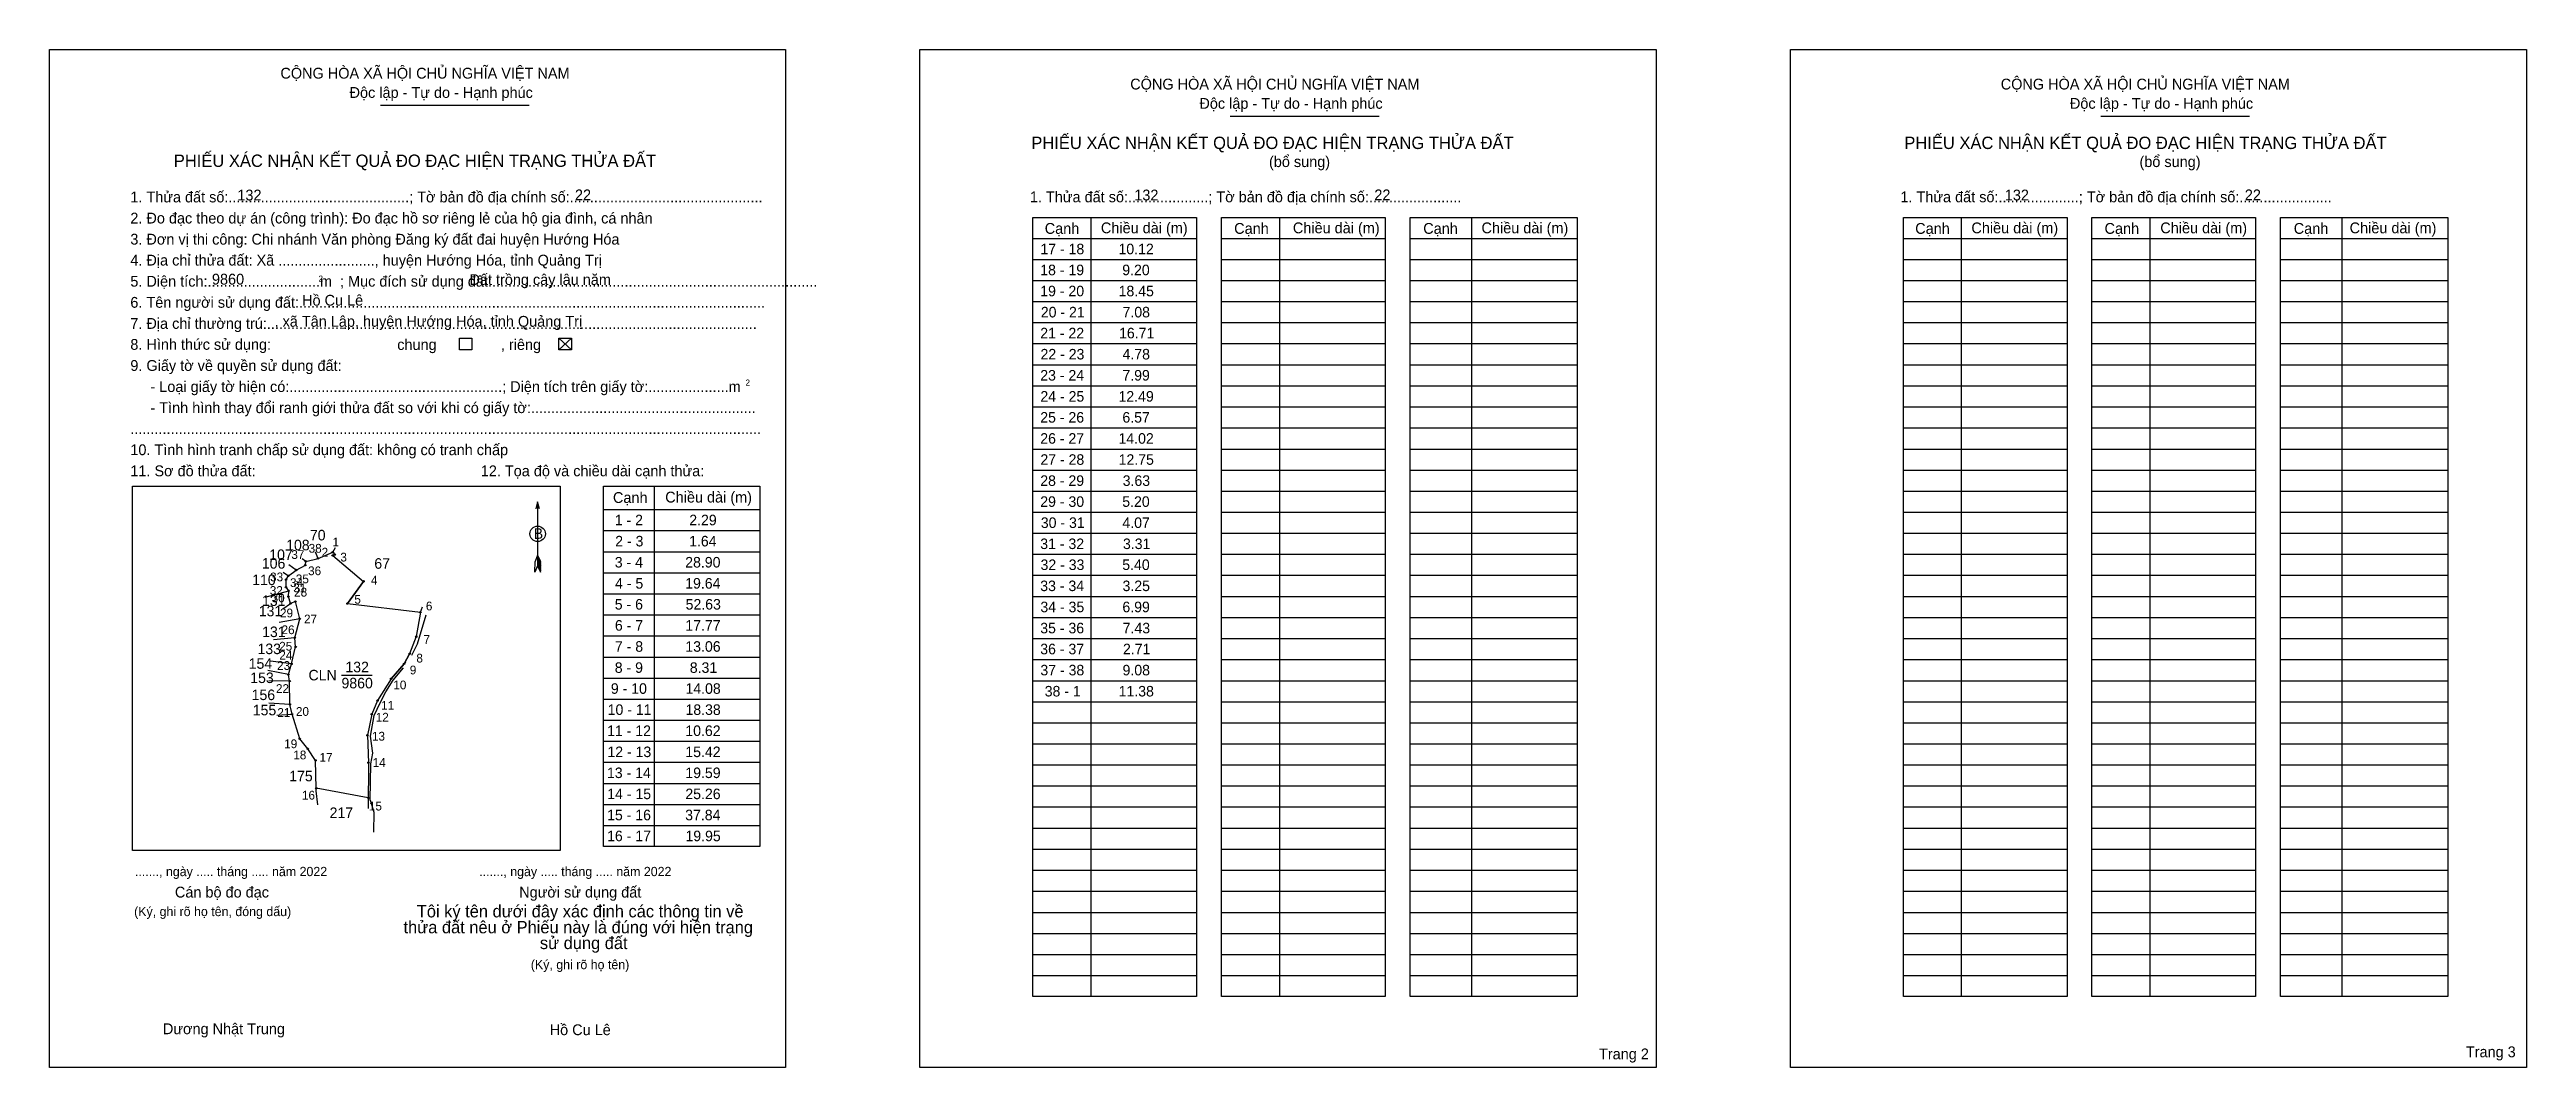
# Model space of a CAD drawing. Extents: x 548747 to 550519, y 1835516 to 1836245.
import ezdxf

# ---------------------------------------------------------------- set-up
doc = ezdxf.new("R2010")
doc.units = 0
for name, color, linetype in [('Level 1', 7, 'Continuous'), ('Level 10', 7, 'Continuous'), ('Level 11', 7, 'Continuous'), ('Level 13', 7, 'Continuous'), ('Level 2', 7, 'Continuous'), ('Level 25', 7, 'Continuous'), ('Level 27', 7, 'Continuous'), ('Level 36', 7, 'Continuous'), ('Level 48', 7, 'Continuous'), ('Level 50', 7, 'Continuous'), ('Level 52', 7, 'Continuous'), ('Level 55', 7, 'Continuous'), ('Level 6', 7, 'Continuous'), ('Level 9', 7, 'Continuous')]:
    doc.layers.add(name, color=color, linetype=linetype)

msp = doc.modelspace()

# ---------------------------------------------------------------- linework, layer by layer
at = {"layer": 'Level 1'}
for p, q in [((548746.7, 1836244.6), (548746.7, 1836244.6)), ((549369.6, 1836244.6), (549369.6, 1836244.6)), ((548983.5, 1836204.7), (549090, 1836204.7)), ((549591.7, 1836196.9), (549698.2, 1836196.9)), ((550214.7, 1836196.9), (550321.2, 1836196.9)), ((549492, 1836124.5), (549492, 1835566.8)), ((549626.9, 1836124.5), (549626.9, 1835566.8)), ((549764.4, 1836124.5), (549764.4, 1835566.8)), ((550114.9, 1836124.5), (550114.9, 1835566.8)), ((550249.9, 1836124.5), (550249.9, 1835566.8)), ((550387.3, 1836124.5), (550387.3, 1835566.8)), ((549450.5, 1836109.4), (549567.6, 1836109.4)), ((549585.4, 1836109.4), (549702.5, 1836109.4)), ((549720.4, 1836109.4), (549840, 1836109.4)), ((550073.5, 1836109.4), (550190.6, 1836109.4)), ((550208.4, 1836109.4), (550325.5, 1836109.4)), ((550343.4, 1836109.4), (550463, 1836109.4)), ((549450.5, 1836094.4), (549567.6, 1836094.4)), ((549585.4, 1836094.4), (549702.5, 1836094.4)), ((549720.4, 1836094.4), (549840, 1836094.4)), ((550073.5, 1836094.4), (550190.6, 1836094.4)), ((550208.4, 1836094.4), (550325.5, 1836094.4)), ((550343.4, 1836094.4), (550463, 1836094.4)), ((549450.5, 1836079.3), (549567.6, 1836079.3)), ((549450.5, 1836064.2), (549567.6, 1836064.2)), ((549585.4, 1836079.3), (549702.5, 1836079.3)), ((549585.4, 1836064.2), (549702.5, 1836064.2)), ((549720.4, 1836079.3), (549840, 1836079.3)), ((549720.4, 1836064.2), (549840, 1836064.2)), ((550073.5, 1836079.3), (550190.6, 1836079.3)), ((550073.5, 1836064.2), (550190.6, 1836064.2)), ((550208.4, 1836079.3), (550325.5, 1836079.3)), ((550208.4, 1836064.2), (550325.5, 1836064.2)), ((550343.4, 1836079.3), (550463, 1836079.3)), ((550343.4, 1836064.2), (550463, 1836064.2)), ((549450.5, 1836049.2), (549567.6, 1836049.2)), ((549585.4, 1836049.2), (549702.5, 1836049.2)), ((549720.4, 1836049.2), (549840, 1836049.2)), ((550073.5, 1836049.2), (550190.6, 1836049.2)), ((550208.4, 1836049.2), (550325.5, 1836049.2)), ((550343.4, 1836049.2), (550463, 1836049.2)), ((549111.1, 1836038), (549120.2, 1836029.6)), ((549111.1, 1836029.6), (549120.2, 1836038)), ((549450.5, 1836034.1), (549567.6, 1836034.1)), ((549585.4, 1836034.1), (549702.5, 1836034.1)), ((549720.4, 1836034.1), (549840, 1836034.1)), ((550073.5, 1836034.1), (550190.6, 1836034.1)), ((550208.4, 1836034.1), (550325.5, 1836034.1)), ((550343.4, 1836034.1), (550463, 1836034.1)), ((549450.5, 1836019), (549567.6, 1836019)), ((549585.4, 1836019), (549702.5, 1836019)), ((549720.4, 1836019), (549840, 1836019)), ((550073.5, 1836019), (550190.6, 1836019)), ((550208.4, 1836019), (550325.5, 1836019)), ((550343.4, 1836019), (550463, 1836019)), ((549450.5, 1836003.9), (549567.6, 1836003.9)), ((549585.4, 1836003.9), (549702.5, 1836003.9)), ((549720.4, 1836003.9), (549840, 1836003.9)), ((550073.5, 1836003.9), (550190.6, 1836003.9)), ((550208.4, 1836003.9), (550325.5, 1836003.9)), ((550343.4, 1836003.9), (550463, 1836003.9)), ((549450.5, 1835988.9), (549567.6, 1835988.9)), ((549585.4, 1835988.9), (549702.5, 1835988.9)), ((549720.4, 1835988.9), (549840, 1835988.9)), ((550073.5, 1835988.9), (550190.6, 1835988.9)), ((550208.4, 1835988.9), (550325.5, 1835988.9)), ((550343.4, 1835988.9), (550463, 1835988.9)), ((549450.5, 1835973.8), (549567.6, 1835973.8)), ((549450.5, 1835958.7), (549567.6, 1835958.7)), ((549585.4, 1835973.8), (549702.5, 1835973.8)), ((549585.4, 1835958.7), (549702.5, 1835958.7)), ((549720.4, 1835973.8), (549840, 1835973.8)), ((549720.4, 1835958.7), (549840, 1835958.7)), ((550073.5, 1835973.8), (550190.6, 1835973.8)), ((550073.5, 1835958.7), (550190.6, 1835958.7)), ((550208.4, 1835973.8), (550325.5, 1835973.8)), ((550208.4, 1835958.7), (550325.5, 1835958.7)), ((550343.4, 1835973.8), (550463, 1835973.8)), ((550343.4, 1835958.7), (550463, 1835958.7)), ((549450.5, 1835943.6), (549567.6, 1835943.6)), ((549585.4, 1835943.6), (549702.5, 1835943.6)), ((549720.4, 1835943.6), (549840, 1835943.6)), ((550073.5, 1835943.6), (550190.6, 1835943.6)), ((550208.4, 1835943.6), (550325.5, 1835943.6)), ((550343.4, 1835943.6), (550463, 1835943.6)), ((548806, 1835932.1), (548806, 1835932.1)), ((549179.3, 1835932.2), (549179.3, 1835674.2)), ((549450.5, 1835928.6), (549567.6, 1835928.6)), ((549585.4, 1835928.6), (549702.5, 1835928.6)), ((549720.4, 1835928.6), (549840, 1835928.6)), ((550073.5, 1835928.6), (550190.6, 1835928.6)), ((550208.4, 1835928.6), (550325.5, 1835928.6)), ((550343.4, 1835928.6), (550463, 1835928.6)), ((549096, 1835920.8), (549096, 1835875.2)), ((549143.1, 1835915.4), (549254.9, 1835915.4)), ((549450.5, 1835913.5), (549567.6, 1835913.5)), ((549585.4, 1835913.5), (549702.5, 1835913.5)), ((549720.4, 1835913.5), (549840, 1835913.5)), ((550073.5, 1835913.5), (550190.6, 1835913.5)), ((550208.4, 1835913.5), (550325.5, 1835913.5)), ((550343.4, 1835913.5), (550463, 1835913.5)), ((549143.1, 1835900.3), (549254.9, 1835900.3)), ((549450.5, 1835898.4), (549567.6, 1835898.4)), ((549585.4, 1835898.4), (549702.5, 1835898.4)), ((549720.4, 1835898.4), (549840, 1835898.4)), ((550073.5, 1835898.4), (550190.6, 1835898.4)), ((550208.4, 1835898.4), (550325.5, 1835898.4)), ((550343.4, 1835898.4), (550463, 1835898.4)), ((549094, 1835870.6), (549094.1, 1835878.1)), ((549096, 1835875.2), (549094, 1835870.6)), ((549096, 1835882.8), (549094.1, 1835878.1)), ((549096, 1835882.8), (549098, 1835878.1)), ((549096, 1835882.1), (549098, 1835877.5)), ((549096, 1835881.5), (549098, 1835876.8)), ((549096, 1835880.8), (549098, 1835876.1)), ((549096, 1835880.1), (549098, 1835875.4)), ((549096, 1835879.5), (549098, 1835874.8)), ((549096, 1835878.8), (549098, 1835874.1)), ((549096, 1835878.2), (549098, 1835873.4)), ((549096, 1835877.5), (549098, 1835872.7)), ((549096, 1835876.9), (549098, 1835872.1)), ((549096, 1835876.2), (549098, 1835871.4)), ((549096, 1835875.2), (549098, 1835870.6)), ((549098, 1835870.6), (549098, 1835878.1)), ((549143.1, 1835885.2), (549254.9, 1835885.2)), ((549143.1, 1835870.1), (549254.9, 1835870.1)), ((549450.5, 1835883.4), (549567.6, 1835883.4)), ((549585.4, 1835883.4), (549702.5, 1835883.4)), ((549720.4, 1835883.4), (549840, 1835883.4)), ((550073.5, 1835883.4), (550190.6, 1835883.4)), ((550208.4, 1835883.4), (550325.5, 1835883.4)), ((550343.4, 1835883.4), (550463, 1835883.4)), ((549143.1, 1835855.1), (549254.9, 1835855.1)), ((549450.5, 1835868.3), (549567.6, 1835868.3)), ((549450.5, 1835853.2), (549567.6, 1835853.2)), ((549585.4, 1835868.3), (549702.5, 1835868.3)), ((549585.4, 1835853.2), (549702.5, 1835853.2)), ((549720.4, 1835868.3), (549840, 1835868.3)), ((549720.4, 1835853.2), (549840, 1835853.2)), ((550073.5, 1835868.3), (550190.6, 1835868.3)), ((550073.5, 1835853.2), (550190.6, 1835853.2)), ((550208.4, 1835868.3), (550325.5, 1835868.3)), ((550208.4, 1835853.2), (550325.5, 1835853.2)), ((550343.4, 1835868.3), (550463, 1835868.3)), ((550343.4, 1835853.2), (550463, 1835853.2)), ((549143.1, 1835840), (549254.9, 1835840)), ((549450.5, 1835838.1), (549567.6, 1835838.1)), ((549585.4, 1835838.1), (549702.5, 1835838.1)), ((549720.4, 1835838.1), (549840, 1835838.1)), ((550073.5, 1835838.1), (550190.6, 1835838.1)), ((550208.4, 1835838.1), (550325.5, 1835838.1)), ((550343.4, 1835838.1), (550463, 1835838.1)), ((549143.1, 1835824.9), (549254.9, 1835824.9)), ((549450.5, 1835823.1), (549567.6, 1835823.1)), ((549585.4, 1835823.1), (549702.5, 1835823.1)), ((549720.4, 1835823.1), (549840, 1835823.1)), ((550073.5, 1835823.1), (550190.6, 1835823.1)), ((550208.4, 1835823.1), (550325.5, 1835823.1)), ((550343.4, 1835823.1), (550463, 1835823.1)), ((549143.1, 1835809.8), (549254.9, 1835809.8)), ((549450.5, 1835808), (549567.6, 1835808)), ((549585.4, 1835808), (549702.5, 1835808)), ((549720.4, 1835808), (549840, 1835808)), ((550073.5, 1835808), (550190.6, 1835808)), ((550208.4, 1835808), (550325.5, 1835808)), ((550343.4, 1835808), (550463, 1835808)), ((549143.1, 1835794.8), (549254.9, 1835794.8)), ((549450.5, 1835792.9), (549567.6, 1835792.9)), ((549585.4, 1835792.9), (549702.5, 1835792.9)), ((549720.4, 1835792.9), (549840, 1835792.9)), ((550073.5, 1835792.9), (550190.6, 1835792.9)), ((550208.4, 1835792.9), (550325.5, 1835792.9)), ((550343.4, 1835792.9), (550463, 1835792.9)), ((549143.1, 1835779.7), (549254.9, 1835779.7)), ((549143.1, 1835764.6), (549254.9, 1835764.6)), ((549450.5, 1835777.8), (549567.6, 1835777.8)), ((549450.5, 1835762.8), (549567.6, 1835762.8)), ((549585.4, 1835777.8), (549702.5, 1835777.8)), ((549585.4, 1835762.8), (549702.5, 1835762.8)), ((549720.4, 1835777.8), (549840, 1835777.8)), ((549720.4, 1835762.8), (549840, 1835762.8)), ((550073.5, 1835777.8), (550190.6, 1835777.8)), ((550073.5, 1835762.8), (550190.6, 1835762.8)), ((550208.4, 1835777.8), (550325.5, 1835777.8)), ((550208.4, 1835762.8), (550325.5, 1835762.8)), ((550343.4, 1835777.8), (550463, 1835777.8)), ((550343.4, 1835762.8), (550463, 1835762.8)), ((549143.1, 1835749.6), (549254.9, 1835749.6)), ((549450.5, 1835747.7), (549567.6, 1835747.7)), ((549585.4, 1835747.7), (549702.5, 1835747.7)), ((549720.4, 1835747.7), (549840, 1835747.7)), ((550073.5, 1835747.7), (550190.6, 1835747.7)), ((550208.4, 1835747.7), (550325.5, 1835747.7)), ((550343.4, 1835747.7), (550463, 1835747.7)), ((549143.1, 1835734.5), (549254.9, 1835734.5)), ((549450.5, 1835732.6), (549567.6, 1835732.6)), ((549585.4, 1835732.6), (549702.5, 1835732.6)), ((549720.4, 1835732.6), (549840, 1835732.6)), ((550073.5, 1835732.6), (550190.6, 1835732.6)), ((550208.4, 1835732.6), (550325.5, 1835732.6)), ((550343.4, 1835732.6), (550463, 1835732.6)), ((549143.1, 1835719.4), (549254.9, 1835719.4)), ((549450.5, 1835717.6), (549567.6, 1835717.6)), ((549585.4, 1835717.6), (549702.5, 1835717.6)), ((549720.4, 1835717.6), (549840, 1835717.6)), ((550073.5, 1835717.6), (550190.6, 1835717.6)), ((550208.4, 1835717.6), (550325.5, 1835717.6)), ((550343.4, 1835717.6), (550463, 1835717.6)), ((549143.1, 1835704.3), (549254.9, 1835704.3)), ((549450.5, 1835702.5), (549567.6, 1835702.5)), ((549585.4, 1835702.5), (549702.5, 1835702.5)), ((549720.4, 1835702.5), (549840, 1835702.5)), ((550073.5, 1835702.5), (550190.6, 1835702.5)), ((550208.4, 1835702.5), (550325.5, 1835702.5)), ((550343.4, 1835702.5), (550463, 1835702.5)), ((549143.1, 1835689.3), (549254.9, 1835689.3)), ((549450.5, 1835687.4), (549567.6, 1835687.4)), ((549585.4, 1835687.4), (549702.5, 1835687.4)), ((549720.4, 1835687.4), (549840, 1835687.4)), ((550073.5, 1835687.4), (550190.6, 1835687.4)), ((550208.4, 1835687.4), (550325.5, 1835687.4)), ((550343.4, 1835687.4), (550463, 1835687.4)), ((549112.1, 1835671.3), (549112.1, 1835671.3)), ((549450.5, 1835672.3), (549567.6, 1835672.3)), ((549450.5, 1835657.3), (549567.6, 1835657.3)), ((549585.4, 1835672.3), (549702.5, 1835672.3)), ((549585.4, 1835657.3), (549702.5, 1835657.3)), ((549720.4, 1835672.3), (549840, 1835672.3)), ((549720.4, 1835657.3), (549840, 1835657.3)), ((550073.5, 1835672.3), (550190.6, 1835672.3)), ((550073.5, 1835657.3), (550190.6, 1835657.3)), ((550208.4, 1835672.3), (550325.5, 1835672.3)), ((550208.4, 1835657.3), (550325.5, 1835657.3)), ((550343.4, 1835672.3), (550463, 1835672.3)), ((550343.4, 1835657.3), (550463, 1835657.3)), ((549450.5, 1835642.2), (549567.6, 1835642.2)), ((549585.4, 1835642.2), (549702.5, 1835642.2)), ((549720.4, 1835642.2), (549840, 1835642.2)), ((550073.5, 1835642.2), (550190.6, 1835642.2)), ((550208.4, 1835642.2), (550325.5, 1835642.2)), ((550343.4, 1835642.2), (550463, 1835642.2)), ((549450.5, 1835627.1), (549567.6, 1835627.1)), ((549585.4, 1835627.1), (549702.5, 1835627.1)), ((549720.4, 1835627.1), (549840, 1835627.1)), ((550073.5, 1835627.1), (550190.6, 1835627.1)), ((550208.4, 1835627.1), (550325.5, 1835627.1)), ((550343.4, 1835627.1), (550463, 1835627.1)), ((549450.5, 1835612), (549567.6, 1835612)), ((549585.4, 1835612), (549702.5, 1835612)), ((549720.4, 1835612), (549840, 1835612)), ((550073.5, 1835612), (550190.6, 1835612)), ((550208.4, 1835612), (550325.5, 1835612)), ((550343.4, 1835612), (550463, 1835612)), ((549450.5, 1835597), (549567.6, 1835597)), ((549585.4, 1835597), (549702.5, 1835597)), ((549720.4, 1835597), (549840, 1835597)), ((550073.5, 1835597), (550190.6, 1835597)), ((550208.4, 1835597), (550325.5, 1835597)), ((550343.4, 1835597), (550463, 1835597)), ((549450.5, 1835581.9), (549567.6, 1835581.9)), ((549585.4, 1835581.9), (549702.5, 1835581.9)), ((549720.4, 1835581.9), (549840, 1835581.9)), ((550073.5, 1835581.9), (550190.6, 1835581.9)), ((550208.4, 1835581.9), (550325.5, 1835581.9)), ((550343.4, 1835581.9), (550463, 1835581.9)), ((549273.4, 1835516.1), (549273.4, 1835516.1)), ((549896.4, 1835516.1), (549896.4, 1835516.1))]:
    msp.add_line(p, q, dxfattribs=at)
for points in [[(549450.5, 1836124.5), (549567.6, 1836124.5), (549567.6, 1835566.8), (549450.5, 1835566.8)], [(549585.4, 1836124.5), (549702.5, 1836124.5), (549702.5, 1835566.8), (549585.4, 1835566.8)], [(549720.4, 1836124.5), (549840, 1836124.5), (549840, 1835566.8), (549720.4, 1835566.8)], [(550073.5, 1836124.5), (550190.6, 1836124.5), (550190.6, 1835566.8), (550073.5, 1835566.8)], [(550208.4, 1836124.5), (550325.5, 1836124.5), (550325.5, 1835566.8), (550208.4, 1835566.8)], [(550343.4, 1836124.5), (550463, 1836124.5), (550463, 1835566.8), (550343.4, 1835566.8)], [(548806, 1835932.1), (549112.1, 1835932.1), (549112.1, 1835671.3), (548806, 1835671.3)], [(549143.1, 1835932.2), (549254.9, 1835932.2), (549254.9, 1835674.2), (549143.1, 1835674.2)]]:
    msp.add_lwpolyline(points, close=True, dxfattribs=at)
msp.add_lwpolyline([(549097.3, 1835916), (549096, 1835920.8), (549094.7, 1835916)], dxfattribs=at)
msp.add_circle((549096, 1835898), 5.56, dxfattribs=at)
at = {"layer": 'Level 10'}
for p, q in [((548917.6, 1835868), (548923.2, 1835872.1)), ((548923.2, 1835872.1), (548929.8, 1835875.6)), ((548929.8, 1835875.6), (548930, 1835878.3)), ((548930, 1835878.3), (548938.8, 1835880.4)), ((548938.8, 1835880.4), (548949.3, 1835884.8)), ((548949.3, 1835884.8), (548950.8, 1835883.1)), ((548950.8, 1835883.1), (548949.3, 1835882.5)), ((548949.3, 1835882.5), (548971.4, 1835864)), ((548915.9, 1835859.8), (548916, 1835865.2)), ((548917.9, 1835857.2), (548915.9, 1835859.8)), ((548916, 1835865.2), (548917.6, 1835868)), ((548917.6, 1835853.1), (548917.9, 1835857.2)), ((548919.2, 1835848.2), (548917.6, 1835853.1)), ((548971.4, 1835864), (548959.9, 1835848.1)), ((548922.6, 1835849.5), (548919.2, 1835848.2)), ((548922.1, 1835823.6), (548925.7, 1835837.2)), ((548925.7, 1835837.2), (548922.6, 1835849.5)), ((548959.9, 1835848.1), (549012.1, 1835841.9)), ((549012.1, 1835841.9), (549009.1, 1835824.4)), ((548919.9, 1835804.9), (548922.8, 1835817.1)), ((548922.8, 1835817.1), (548922.1, 1835823.6)), ((549009.1, 1835824.4), (549004.4, 1835812.2)), ((548917.6, 1835797.3), (548919.9, 1835804.9)), ((549000.4, 1835804.9), (548991.1, 1835794.3)), ((549004.4, 1835812.2), (549000.4, 1835804.9)), ((548918.5, 1835792.6), (548917.6, 1835797.3)), ((548918.7, 1835775.9), (548918.5, 1835792.6)), ((548991.1, 1835794.3), (548981.4, 1835778.7)), ((548920.2, 1835769), (548918.7, 1835775.9)), ((548925.7, 1835751.3), (548920.2, 1835769)), ((548977.3, 1835768.9), (548974.2, 1835753.8)), ((548981.4, 1835778.7), (548977.3, 1835768.9)), ((548931.5, 1835744.2), (548925.7, 1835751.3)), ((548974.2, 1835753.8), (548974.9, 1835734.2)), ((548937.1, 1835735.8), (548931.5, 1835744.2)), ((548937.5, 1835715.9), (548937.1, 1835735.8)), ((548974.9, 1835734.2), (548974.7, 1835701.4)), ((548974.7, 1835709), (548937.5, 1835715.9))]:
    msp.add_line(p, q, dxfattribs=at)
at = {"layer": 'Level 11'}
for centre in [(548923.2, 1835872.1), (548929.8, 1835875.6), (548930, 1835878.3), (548938.8, 1835880.4), (548949.3, 1835884.8), (548949.3, 1835882.5), (548950.8, 1835883.1), (548915.9, 1835859.8), (548916, 1835865.2), (548917.6, 1835868), (548917.6, 1835853.1), (548917.9, 1835857.2), (548971.4, 1835864), (548919.2, 1835848.2), (548922.6, 1835849.5), (548925.7, 1835837.2), (548959.9, 1835848.1), (549012.1, 1835841.9), (548922.1, 1835823.6), (548922.8, 1835817.1), (549009.1, 1835824.4), (548917.6, 1835797.3), (548919.9, 1835804.9), (549000.4, 1835804.9), (549004.4, 1835812.2), (548918.5, 1835792.6), (548991.1, 1835794.3), (548918.7, 1835775.9), (548920.2, 1835769), (548977.3, 1835768.9), (548981.4, 1835778.7), (548925.7, 1835751.3), (548931.5, 1835744.2), (548974.2, 1835753.8), (548937.1, 1835735.8), (548974.9, 1835734.2), (548937.5, 1835715.9), (548937.5, 1835715.9), (548974.7, 1835709)]:
    msp.add_circle(centre, 0.502, dxfattribs=at)
at = {"layer": 'Level 2'}
for points in [[(548746.7, 1836244.6), (549273.4, 1836244.6), (549273.4, 1835516.1), (548746.7, 1835516.1)], [(549369.6, 1836244.6), (549896.4, 1836244.6), (549896.4, 1835516.1), (549369.6, 1835516.1)], [(549992.6, 1836244.6), (550519.4, 1836244.6), (550519.4, 1835516.1), (549992.6, 1835516.1)]]:
    msp.add_lwpolyline(points, close=True, dxfattribs=at)
at = {"layer": 'Level 25'}
for p, q in [((548923.2, 1835872.1), (548929.8, 1835875.6)), ((548938.8, 1835880.4), (548949.3, 1835884.8)), ((548917.6, 1835853.1), (548917.9, 1835857.2)), ((548919.2, 1835848.2), (548917.6, 1835853.1)), ((548959.9, 1835848.1), (548971.4, 1835864)), ((548922.1, 1835823.6), (548925.7, 1835837.2)), ((548925.7, 1835837.2), (548922.6, 1835849.5)), ((548991.1, 1835794.3), (549000.4, 1835804.9)), ((549000.4, 1835804.9), (549004.4, 1835812.2)), ((548918.5, 1835792.6), (548917.6, 1835797.3)), ((548918.7, 1835775.9), (548918.5, 1835792.6)), ((548920.2, 1835769), (548918.7, 1835775.9)), ((548925.7, 1835751.3), (548920.2, 1835769)), ((548974.7, 1835709), (548937.5, 1835715.9))]:
    msp.add_line(p, q, dxfattribs=at)
at = {"layer": 'Level 27'}
for p, q in [((548925.7, 1835837.2), (548910.9, 1835834.5)), ((548922.1, 1835823.6), (548907, 1835822.2)), ((548917.6, 1835797.3), (548902.9, 1835800.2)), ((548919.9, 1835804.9), (548904.9, 1835806.8)), ((548918.5, 1835792.6), (548903.5, 1835792.8)), ((548918.7, 1835775.9), (548903.7, 1835776.9))]:
    msp.add_line(p, q, dxfattribs=at)
at = {"layer": 'Level 50'}
for points in [[(549040, 1836038), (549049, 1836038), (549049, 1836029.6), (549040, 1836029.6)], [(549111.1, 1836038), (549120.2, 1836038), (549120.2, 1836029.6), (549111.1, 1836029.6)]]:
    msp.add_lwpolyline(points, close=True, dxfattribs=at)
at = {"layer": 'Level 9'}
for p, q in [((548949.3, 1835884.8), (548951.4, 1835888.2)), ((548913.8, 1835870.5), (548917.6, 1835868)), ((548923.2, 1835872.1), (548917.9, 1835875.8)), ((548930, 1835878.3), (548927.4, 1835880.2)), ((548938.8, 1835880.4), (548936.9, 1835884.9)), ((548900.9, 1835852.6), (548917.9, 1835857.2)), ((548913.7, 1835844.4), (548919.2, 1835848.2)), ((549015.9, 1835839.7), (549009.7, 1835819)), ((549012.1, 1835841.9), (549013.7, 1835845.7)), ((549009.7, 1835819), (549005.7, 1835811)), ((548992.6, 1835793.2), (549000, 1835802.2)), ((549000.4, 1835804.9), (549001.6, 1835806.2)), ((548955.6, 1835796.9), (548977.5, 1835796.9)), ((548983.4, 1835777), (548987.3, 1835785)), ((548987.3, 1835785), (548992.6, 1835793.2)), ((548909.3, 1835768.3), (548920.2, 1835769)), ((548976.3, 1835753.3), (548979.1, 1835768)), ((548979.1, 1835768), (548983.4, 1835777)), ((548978.1, 1835741.1), (548976.3, 1835753.3)), ((548978.1, 1835741.1), (548976.3, 1835753.3)), ((548976.2, 1835707.4), (548976.5, 1835733.3)), ((548976.5, 1835733.3), (548978.1, 1835741.1)), ((548976.5, 1835733.3), (548978.1, 1835741.1)), ((548937.6, 1835714.1), (548937.5, 1835715.9)), ((548938.6, 1835704), (548937.6, 1835714.1)), ((548976.2, 1835707.4), (548978.7, 1835698.7)), ((548978.7, 1835698.7), (548978.5, 1835684.6))]:
    msp.add_line(p, q, dxfattribs=at)

# ---------------------------------------------------------------- texts
at = {"layer": 'Level 1'}
for s, height, p in [('CỘNG HÒA XÃ HỘI CHỦ NGHĨA VIỆT NAM', 7.737, (548911.9, 1836223.8)), ('CỘNG HÒA XÃ HỘI CHỦ NGHĨA VIỆT NAM', 7.737, (549520.1, 1836216)), ('CỘNG HÒA XÃ HỘI CHỦ NGHĨA VIỆT NAM', 7.737, (550143.1, 1836216)), ('Độc lập - Tự do - Hạnh phúc', 7.737, (548961.4, 1836210)), ('Độc lập - Tự do - Hạnh phúc', 7.737, (549569.6, 1836202.2)), ('Độc lập - Tự do - Hạnh phúc', 7.737, (550192.6, 1836202.2)), ('PHIẾU XÁC NHẬN KẾT QUẢ ĐO ĐẠC HIỆN TRẠNG THỬA ĐẤT', 8.843, (548835.6, 1836160.6)), ('PHIẾU XÁC NHẬN KẾT QUẢ ĐO ĐẠC HIỆN TRẠNG THỬA ĐẤT', 8.843, (549449.3, 1836173.4)), ('PHIẾU XÁC NHẬN KẾT QUẢ ĐO ĐẠC HIỆN TRẠNG THỬA ĐẤT', 8.843, (550074.1, 1836173.4)), ('(bổ sung)', 7.74, (549619.4, 1836160.5)), ('(bổ sung)', 7.74, (550242.4, 1836160.5)), ('1. Thửa đất số:.............................................; Tờ bản đồ địa chính số:................................................', 7.737, (548804.5, 1836135.2)), ('1. Thửa đất số:....................; Tờ bản đồ địa chính số:.......................', 7.737, (549448.3, 1836135.3)), ('1. Thửa đất số:....................; Tờ bản đồ địa chính số:.......................', 7.737, (550071.3, 1836135.3)), ('2. Đo đạc theo dự án (công trình): Đo đạc hồ sơ riêng lẻ của hộ gia đình, cá nhân', 7.737, (548804.5, 1836120.1)), ('Cạnh', 7.74, (549458.9, 1836112.7)), ('Chiều dài (m)', 7.737, (549499.1, 1836113.1)), ('Cạnh', 7.74, (549594.5, 1836112.7)), ('Chiều dài (m)', 7.737, (549636.5, 1836113.1)), ('Cạnh', 7.74, (549729.8, 1836112.7)), ('Chiều dài (m)', 7.737, (549771.5, 1836113.1)), ('Cạnh', 7.74, (550081.9, 1836112.7)), ('Chiều dài (m)', 7.737, (550122.1, 1836113.1)), ('Cạnh', 7.74, (550217.4, 1836112.7)), ('Chiều dài (m)', 7.737, (550257.3, 1836113.1)), ('Cạnh', 7.74, (550352.8, 1836112.7)), ('Chiều dài (m)', 7.737, (550392.8, 1836113.1)), ('3. Đơn vị thi công: Chi nhánh Văn phòng Đăng ký đất đai huyện Hướng Hóa', 7.737, (548804.5, 1836105)), ('4. Địa chỉ thửa đất: Xã ........................, huyện Hướng Hóa, tỉnh Quảng Trị', 7.737, (548804.5, 1836090)), ('5. Diện tích:............................m  ; Mục đích sử dụng đất:.................................................................................', 7.737, (548804.5, 1836074.9)), ('2', 4.42, (548939.1, 1836078.4)), ('6. Tên người sử dụng đất:....................................................................................................................', 7.737, (548804.5, 1836059.8)), ('7. Địa chỉ thường trú:..........................................................................................................................', 7.737, (548804.5, 1836044.7)), ('chung                , riêng', 7.737, (548995.5, 1836029.6)), ('9. Giấy tờ về quyền sử dụng đất:', 7.737, (548804.5, 1836014.6)), ('     - Loại giấy tờ hiện có:.....................................................; Diện tích trên giấy tờ:....................m', 7.737, (548804.5, 1835999.5)), ('     - Tình hình thay đổi ranh giới thửa đất so với khi có giấy tờ:........................................................', 7.737, (548804.5, 1835984.4)), ('2', 4.42, (549244.7, 1836004)), ('10. Tình hình tranh chấp sử dụng đất: không có tranh chấp', 7.737, (548804.5, 1835954.3)), ('.............................................................................................................................................................', 7.737, (548804.5, 1835969.4)), ('11. Sơ đồ thửa đất:', 7.737, (548804.5, 1835939.2)), ('12. Tọa độ và chiều dài cạnh thửa:', 7.737, (549055.3, 1835939.2)), ('Cạnh', 7.74, (549149.9, 1835920.1)), ('Chiều dài (m)', 7.737, (549187.3, 1835920.4)), ('B', 7.54, (549093.2, 1835894.4)), ('......., ngày ..... tháng ..... năm 2022', 6.632, (548807.8, 1835653)), ('......., ngày ..... tháng ..... năm 2022', 6.632, (549054.2, 1835653)), ('Cán bộ đo đạc', 7.737, (548836.4, 1835637.7)), ('Người sử dụng đất', 7.737, (549082.8, 1835637.7)), ('(Ký, ghi rõ họ tên, đóng dấu)', 6.632, (548807.2, 1835624.4)), ('thửa đất nêu ở Phiếu này là đúng với hiện trạng', 8.792, (549000, 1835612.1)), ('Tôi ký tên dưới đây xác định các thông tin về', 8.792, (549009.5, 1835623.5)), ('sử dụng đất', 8.792, (549097.6, 1835600.8)), ('(Ký, ghi rõ họ tên)', 6.632, (549091.1, 1835586.4)), ('Dương Nhật Trung', 7.737, (548827.8, 1835539.9)), ('Trang 2', 7.74, (549855.6, 1835521.9)), ('Trang 3', 7.74, (550476, 1835523.4))]:
    msp.add_text(s, height=height, dxfattribs=at).set_placement(p)
at = {"layer": 'Level 13'}
for s, p in [('CLN', (548932, 1835793.1)), ('132', (548958.4, 1835798.9)), ('9860', (548955.6, 1835787.4))]:
    msp.add_text(s, height=7.54, dxfattribs=at).set_placement(p)
at = {"layer": 'Level 36'}
for s, p in [('107', (548903.9, 1835879.3)), ('108', (548916, 1835886.2)), ('70', (548933, 1835893.3)), ('110', (548891.7, 1835861.3)), ('106', (548898.6, 1835873.1)), ('67', (548979.1, 1835873)), ('131', (548898.7, 1835846.4)), ('131', (548896.4, 1835839)), ('133', (548895.5, 1835811.9)), ('131', (548898.8, 1835824.1)), ('154', (548889.2, 1835801.4)), ('153', (548890.3, 1835791.2)), ('156', (548891.3, 1835779)), ('155', (548892.1, 1835768.1)), ('175', (548918.2, 1835720.9)), ('217', (548947.1, 1835694.6))]:
    msp.add_text(s, height=7.54, dxfattribs=at).set_placement(p)
at = {"layer": 'Level 48'}
msp.add_text('8. Hình thức sử dụng:', height=7.737, dxfattribs=at).set_placement((548804.5, 1836029.7))
at = {"layer": 'Level 52'}
for s, p in [('17 - 18', (549455.8, 1836098.1)), ('10.12', (549511.7, 1836098.1)), ('18 - 19', (549455.7, 1836083.1)), ('9.20', (549514.4, 1836083.1)), ('19 - 20', (549455.7, 1836068)), ('18.45', (549511.8, 1836068)), ('20 - 21', (549456.1, 1836052.9)), ('7.08', (549514.6, 1836052.9)), ('21 - 22', (549455.7, 1836037.9)), ('22 - 23', (549455.9, 1836022.8)), ('16.71', (549512.1, 1836037.9)), ('4.78', (549514.6, 1836022.8)), ('23 - 24', (549455.7, 1836007.7)), ('7.99', (549514.5, 1836007.7)), ('24 - 25', (549455.8, 1835992.6)), ('12.49', (549511.7, 1835992.6)), ('25 - 26', (549455.7, 1835977.6)), ('6.57', (549514.5, 1835977.6)), ('26 - 27', (549455.7, 1835962.5)), ('14.02', (549511.7, 1835962.5)), ('28 - 29', (549455.7, 1835932.3)), ('27 - 28', (549455.8, 1835947.4)), ('12.75', (549511.8, 1835947.4)), ('3.63', (549514.7, 1835932.3)), ('29 - 30', (549455.7, 1835917.3)), ('5.20', (549514.4, 1835917.3)), ('1 - 2', (549151.2, 1835904.1)), ('2.29', (549204.5, 1835904.1)), ('30 - 31', (549456.1, 1835902.2)), ('4.07', (549514.5, 1835902.2)), ('2 - 3', (549151.5, 1835889)), ('1.64', (549204.4, 1835889)), ('31 - 32', (549455.7, 1835887.1)), ('3.31', (549514.9, 1835887.1)), ('3 - 4', (549151.2, 1835873.9)), ('28.90', (549201.6, 1835873.9)), ('32 - 33', (549455.9, 1835872.1)), ('5.40', (549514.4, 1835872.1)), ('4 - 5', (549151.4, 1835858.8)), ('5 - 6', (549151.2, 1835843.8)), ('52.63', (549201.9, 1835843.8)), ('19.64', (549201.6, 1835858.8)), ('33 - 34', (549455.7, 1835857)), ('3.25', (549514.6, 1835857)), ('6 - 7', (549151.3, 1835828.7)), ('17.77', (549201.7, 1835828.7)), ('35 - 36', (549455.7, 1835826.8)), ('34 - 35', (549455.8, 1835841.9)), ('6.99', (549514.5, 1835841.9)), ('7.43', (549514.7, 1835826.8)), ('7 - 8', (549151.3, 1835813.6)), ('13.06', (549201.7, 1835813.6)), ('36 - 37', (549455.7, 1835811.8)), ('2.71', (549514.9, 1835811.8)), ('8 - 9', (549151.2, 1835798.5)), ('8.31', (549204.9, 1835798.5)), ('37 - 38', (549455.8, 1835796.7)), ('9.08', (549514.6, 1835796.7)), ('9 - 10', (549148.4, 1835783.5)), ('14.08', (549201.8, 1835783.5)), ('38 - 1', (549458.9, 1835781.6)), ('11.38', (549511.8, 1835781.6)), ('10 - 11', (549146.1, 1835768.4)), ('18.38', (549201.8, 1835768.4)), ('11 - 12', (549145.7, 1835753.3)), ('12 - 13', (549145.9, 1835738.2)), ('10.62', (549201.7, 1835753.3)), ('15.42', (549201.7, 1835738.2)), ('13 - 14', (549145.6, 1835723.2)), ('19.59', (549201.7, 1835723.2)), ('14 - 15', (549145.8, 1835708.1)), ('25.26', (549201.7, 1835708.1)), ('15 - 16', (549145.7, 1835693)), ('37.84', (549201.6, 1835693)), ('16 - 17', (549145.7, 1835678)), ('19.95', (549201.8, 1835678))]:
    msp.add_text(s, height=7.54, dxfattribs=at).set_placement(p)
at = {"layer": 'Level 55'}
for s, p in [('35', (548923.1, 1835872.1)), ('36', (548929.6, 1835875.6)), ('37', (548929.8, 1835878.3)), ('38', (548938.6, 1835880.4)), ('1', (548949.2, 1835884.8)), ('3', (548949.2, 1835882.5)), ('2', (548950.7, 1835883.1)), ('32', (548915.7, 1835859.8)), ('33', (548915.8, 1835865.2)), ('34', (548917.4, 1835868)), ('30', (548917.4, 1835853.1)), ('31', (548917.7, 1835857.2)), ('4', (548971.3, 1835864)), ('29', (548919.1, 1835848.2)), ('28', (548922.4, 1835849.5)), ('27', (548925.5, 1835837.2)), ('5', (548959.8, 1835848.1)), ('6', (549012.1, 1835841.9)), ('26', (548921.9, 1835823.6)), ('25', (548922.6, 1835817.1)), ('7', (549009, 1835824.4)), ('24', (548919.7, 1835804.9)), ('9', (549000.3, 1835804.9)), ('8', (549004.3, 1835812.2)), ('23', (548917.5, 1835797.3)), ('22', (548918.4, 1835792.6)), ('10', (548991, 1835794.3)), ('21', (548918.5, 1835775.9)), ('20', (548920, 1835769)), ('12', (548977.1, 1835768.9)), ('11', (548981.2, 1835778.7)), ('19', (548925.5, 1835751.3)), ('18', (548931.3, 1835744.2)), ('13', (548974, 1835753.8)), ('17', (548936.9, 1835735.8)), ('14', (548974.7, 1835734.2)), ('16', (548937.4, 1835715.9)), ('15', (548974.6, 1835709))]:
    msp.add_text(s, height=0.251, dxfattribs=at).set_placement(p)
at = {"layer": 'Level 6'}
for s, height, p in [('132', 7.74, (548881.1, 1836136.6)), ('22', 7.74, (549122.7, 1836136.7)), ('132', 7.74, (549523, 1836136.6)), ('22', 7.74, (549694.8, 1836136.7)), ('132', 7.74, (550146, 1836136.6)), ('22', 7.74, (550317.8, 1836136.7)), ('9860', 7.74, (548862.9, 1836076.4)), ('Đất trồng cây lâu năm', 7.737, (549047.2, 1836076.1)), ('Hồ Cu Lê', 7.74, (548927.4, 1836061.3)), (', xã Tân Lập, huyện Hướng Hóa, tỉnh Quảng Trị', 7.737, (548907.7, 1836046.2)), ('Hồ Cu Lê', 7.74, (549104.6, 1835539.2))]:
    msp.add_text(s, height=height, dxfattribs=at).set_placement(p)
at = {"layer": 'Level 9'}
for s, p in [('37', (548919.7, 1835880)), ('38', (548932.1, 1835884.5)), ('2', (548941.4, 1835881.7)), ('1', (548949.2, 1835889)), ('33', (548904.5, 1835864)), ('35', (548922.9, 1835862.6)), ('36', (548931.7, 1835868.4)), ('3', (548954.8, 1835878.2)), ('32', (548904.3, 1835854.3)), ('30', (548905.6, 1835849)), ('34', (548918.8, 1835859.9)), ('31', (548921.1, 1835856.2)), ('28', (548921.7, 1835853.1)), ('5', (548964.8, 1835848)), ('4', (548976.7, 1835861.7)), ('29', (548911.6, 1835838.2)), ('27', (548928.8, 1835833.9)), ('6', (549016, 1835843.2)), ('25', (548911, 1835814.4)), ('26', (548912.7, 1835826.2)), ('7', (549014.3, 1835819.2)), ('23', (548909.5, 1835800.6)), ('24', (548911.1, 1835808)), ('9', (549004.5, 1835797.4)), ('8', (549009.2, 1835805.9)), ('22', (548908.7, 1835784.1)), ('10', (548992.7, 1835786.7)), ('21', (548909.7, 1835767)), ('20', (548923, 1835767.7)), ('12', (548980.1, 1835763.6)), ('11', (548984, 1835772.1)), ('19', (548914.6, 1835744.6)), ('13', (548977.4, 1835750)), ('18', (548921.1, 1835736.6)), ('17', (548939.9, 1835734.9)), ('14', (548977.9, 1835731.2)), ('16', (548927.3, 1835707.8)), ('15', (548975.2, 1835700))]:
    msp.add_text(s, height=6.28, dxfattribs=at).set_placement(p)

doc.saveas('drawing.dxf')
